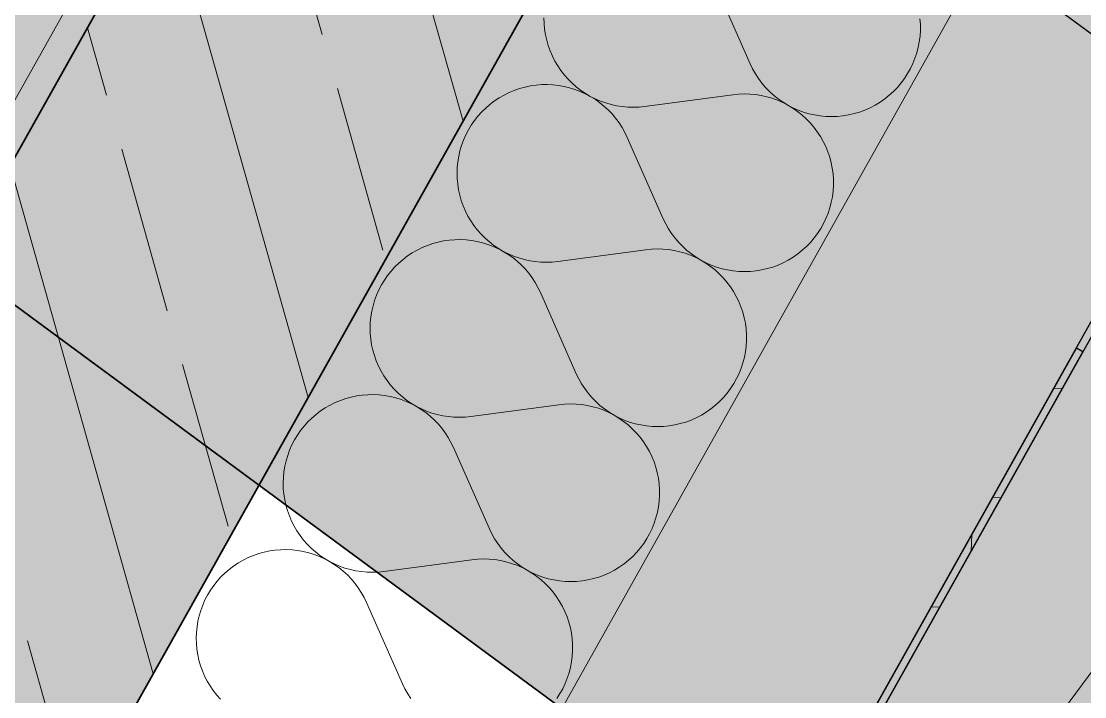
# Model space of a CAD drawing. Header units: metres. Extents: x -36 to 59, y 39 to 183.
# Drawn here: x 13.421 to 13.99, y 152.084 to 152.446 of the extents above; entities that cross this region are included whole.
import ezdxf

# ---------------------------------------------------------------- set-up
doc = ezdxf.new("R2010")
doc.units = ezdxf.units.M
doc.header["$MEASUREMENT"] = 0
for name, pattern in [('Achse', [0.0023, 0.0015, -0.0008]), ('Punktlinie', [0.0035, 0, -0.0035]), ('Wipeout_Contour', [1, 0, -1])]:
    doc.linetypes.add(name, pattern=pattern)
for name, color, linetype in [('00  Raster Ausbau', 7, 'Continuous'), ('10  Decken', 7, 'Continuous'), ('10  Fassade', 7, 'Continuous'), ('10  Fassade_Deckschraffur', 7, 'Continuous'), ('10  Fassade_Schnittschraffur', 7, 'Continuous'), ('10  Treppen + Rampen', 7, 'Continuous'), ('10  Wand Massiv', 7, 'Continuous'), ('10  Wand Massiv_Deckschraffur', 7, 'Continuous'), ('10  Wand Massiv_Fenster', 7, 'Continuous'), ('10  Wand Massiv_Schnittschraffur', 7, 'Continuous'), ('20  Boden Aufbauten', 7, 'Continuous'), ('Neubau_10  Treppen + Rampen', 7, 'Continuous')]:
    doc.layers.add(name, color=color, linetype=linetype)

# ---------------------------------------------------------------- blocks, each defined once
blk = doc.blocks.new('*X60', base_point=(-0.16283, 98.00747))
at = {"layer": '10  Wand Massiv_Schnittschraffur', "color": 98, "linetype": 'Continuous', "lineweight": 13, "ltscale": 1000, "true_color": 0x000100}
for p, q in [((13.81128, 152.42299), (13.79201, 152.46654)), ((13.70085, 152.44749), (13.70093, 152.44448)), ((13.70093, 152.44448), (13.7012, 152.44148)), ((13.90242, 152.44392), (13.90221, 152.44697)), ((13.90242, 152.44086), (13.90242, 152.44392)), ((13.7012, 152.44148), (13.70166, 152.4385)), ((13.70166, 152.4385), (13.70231, 152.43556)), ((13.90185, 152.43478), (13.90224, 152.43781)), ((13.90224, 152.43781), (13.90242, 152.44086)), ((13.70231, 152.43556), (13.70314, 152.43266)), ((13.70314, 152.43266), (13.70415, 152.42983)), ((13.90051, 152.42882), (13.90128, 152.43178)), ((13.90128, 152.43178), (13.90185, 152.43478)), ((13.70415, 152.42983), (13.70535, 152.42706)), ((13.70535, 152.42706), (13.70671, 152.42438)), ((13.89841, 152.42308), (13.89955, 152.42592)), ((13.89955, 152.42592), (13.90051, 152.42882)), ((13.70671, 152.42438), (13.70824, 152.42178)), ((13.70824, 152.42178), (13.70993, 152.41929)), ((13.81128, 152.42299), (13.81261, 152.42024)), ((13.81261, 152.42024), (13.8141, 152.41757)), ((13.8956, 152.41766), (13.89709, 152.42033)), ((13.89709, 152.42033), (13.89841, 152.42308)), ((13.70993, 152.41929), (13.71178, 152.41691)), ((13.71178, 152.41691), (13.71377, 152.41465)), ((13.71377, 152.41465), (13.7159, 152.41252)), ((13.8141, 152.41757), (13.81577, 152.41501)), ((13.81577, 152.41501), (13.8176, 152.41256)), ((13.89212, 152.41264), (13.89394, 152.4151)), ((13.89394, 152.4151), (13.8956, 152.41766)), ((13.68495, 152.40868), (13.68217, 152.40752)), ((13.6878, 152.40966), (13.68495, 152.40868)), ((13.6907, 152.41046), (13.6878, 152.40966)), ((13.69365, 152.41108), (13.6907, 152.41046)), ((13.69663, 152.41151), (13.69365, 152.41108)), ((13.69964, 152.41175), (13.69663, 152.41151)), ((13.70265, 152.4118), (13.69964, 152.41175)), ((13.70566, 152.41166), (13.70265, 152.4118)), ((13.70865, 152.41132), (13.70566, 152.41166)), ((13.71162, 152.4108), (13.70865, 152.41132)), ((13.71454, 152.4101), (13.71162, 152.4108)), ((13.71742, 152.40921), (13.71454, 152.4101)), ((13.7159, 152.41252), (13.71817, 152.41053)), ((13.72024, 152.40814), (13.71742, 152.40921)), ((13.71817, 152.41053), (13.72055, 152.40869)), ((13.72298, 152.40689), (13.72024, 152.40814)), ((13.72055, 152.40869), (13.72304, 152.407)), ((13.8176, 152.41256), (13.81958, 152.41024)), ((13.81958, 152.41024), (13.82171, 152.40804)), ((13.82171, 152.40804), (13.82397, 152.40599)), ((13.88576, 152.40606), (13.88802, 152.40811)), ((13.88802, 152.40811), (13.89014, 152.41031)), ((13.89014, 152.41031), (13.89212, 152.41264)), ((13.67435, 152.40302), (13.67195, 152.4012)), ((13.67686, 152.40468), (13.67435, 152.40302)), ((13.67947, 152.40618), (13.67686, 152.40468)), ((13.68217, 152.40752), (13.67947, 152.40618)), ((13.72564, 152.40547), (13.72298, 152.40689)), ((13.72304, 152.407), (13.72564, 152.40548)), ((13.72564, 152.40548), (13.72833, 152.40412)), ((13.7282, 152.40389), (13.72564, 152.40547)), ((13.73066, 152.40215), (13.7282, 152.40389)), ((13.72833, 152.40412), (13.7311, 152.40293)), ((13.7311, 152.40293), (13.73393, 152.40192)), ((13.80197, 152.40637), (13.75477, 152.40007)), ((13.80501, 152.40668), (13.80197, 152.40637)), ((13.80806, 152.40679), (13.80501, 152.40668)), ((13.81112, 152.40671), (13.80806, 152.40679)), ((13.81416, 152.40643), (13.81112, 152.40671)), ((13.81718, 152.40595), (13.81416, 152.40643)), ((13.82016, 152.40528), (13.81718, 152.40595)), ((13.82309, 152.40443), (13.82016, 152.40528)), ((13.82597, 152.40338), (13.82309, 152.40443)), ((13.82397, 152.40599), (13.82636, 152.40409)), ((13.82877, 152.40216), (13.82597, 152.40338)), ((13.82636, 152.40409), (13.82887, 152.40234)), ((13.82887, 152.40234), (13.83148, 152.40076)), ((13.87826, 152.4008), (13.88087, 152.40239)), ((13.88087, 152.40239), (13.88337, 152.40415)), ((13.88337, 152.40415), (13.88576, 152.40606)), ((13.66752, 152.39712), (13.66551, 152.39488)), ((13.66967, 152.39923), (13.66752, 152.39712)), ((13.67195, 152.4012), (13.66967, 152.39923)), ((13.733, 152.40025), (13.73066, 152.40215)), ((13.73522, 152.39822), (13.733, 152.40025)), ((13.73393, 152.40192), (13.73683, 152.40109)), ((13.7373, 152.39604), (13.73522, 152.39822)), ((13.73683, 152.40109), (13.73977, 152.40045)), ((13.73977, 152.40045), (13.74275, 152.39999)), ((13.74275, 152.39999), (13.74575, 152.39973)), ((13.74575, 152.39973), (13.74876, 152.39965)), ((13.74876, 152.39965), (13.75177, 152.39976)), ((13.75177, 152.39976), (13.75477, 152.40007)), ((13.83148, 152.40075), (13.82877, 152.40216)), ((13.83148, 152.40076), (13.83419, 152.39934)), ((13.8341, 152.39918), (13.83148, 152.40075)), ((13.83661, 152.39744), (13.8341, 152.39918)), ((13.83419, 152.39934), (13.83699, 152.39811)), ((13.83901, 152.39555), (13.83661, 152.39744)), ((13.83699, 152.39811), (13.83985, 152.39705)), ((13.83985, 152.39705), (13.84278, 152.39619)), ((13.86697, 152.39621), (13.86989, 152.39709)), ((13.86989, 152.39709), (13.87276, 152.39815)), ((13.87276, 152.39815), (13.87555, 152.39939)), ((13.87555, 152.39939), (13.87826, 152.4008)), ((13.66364, 152.39252), (13.66192, 152.39004)), ((13.66551, 152.39488), (13.66364, 152.39252)), ((13.73925, 152.39374), (13.7373, 152.39604)), ((13.74104, 152.39132), (13.73925, 152.39374)), ((13.74268, 152.38879), (13.74104, 152.39132)), ((13.84128, 152.3935), (13.83901, 152.39555)), ((13.84341, 152.39131), (13.84128, 152.3935)), ((13.84278, 152.39619), (13.84576, 152.39551)), ((13.8454, 152.38899), (13.84341, 152.39131)), ((13.84576, 152.39551), (13.84878, 152.39502)), ((13.84878, 152.39502), (13.85182, 152.39473)), ((13.85182, 152.39473), (13.85488, 152.39464)), ((13.85488, 152.39464), (13.85793, 152.39474)), ((13.85793, 152.39474), (13.86097, 152.39504)), ((13.86097, 152.39504), (13.86399, 152.39553)), ((13.86399, 152.39553), (13.86697, 152.39621)), ((13.66037, 152.38746), (13.65898, 152.38479)), ((13.66192, 152.39004), (13.66037, 152.38746)), ((13.74415, 152.38617), (13.74268, 152.38879)), ((13.74546, 152.38345), (13.74415, 152.38617)), ((13.84724, 152.38655), (13.8454, 152.38899)), ((13.84891, 152.38399), (13.84724, 152.38655)), ((13.65776, 152.38203), (13.65672, 152.3792)), ((13.65898, 152.38479), (13.65776, 152.38203)), ((13.76473, 152.33991), (13.74546, 152.38345)), ((13.85042, 152.38134), (13.84891, 152.38399)), ((13.85176, 152.37859), (13.85042, 152.38134)), ((13.65586, 152.37632), (13.65519, 152.37338)), ((13.65672, 152.3792), (13.65586, 152.37632)), ((13.85291, 152.37576), (13.85176, 152.37859)), ((13.85388, 152.37286), (13.85291, 152.37576)), ((13.6547, 152.37041), (13.6544, 152.36741)), ((13.65519, 152.37338), (13.6547, 152.37041)), ((13.85467, 152.36991), (13.85388, 152.37286)), ((13.85526, 152.36691), (13.85467, 152.36991)), ((13.6544, 152.36741), (13.65429, 152.3644)), ((13.65429, 152.3644), (13.65437, 152.36139)), ((13.85566, 152.36388), (13.85526, 152.36691)), ((13.85586, 152.36083), (13.85566, 152.36388)), ((13.65437, 152.36139), (13.65465, 152.35839)), ((13.65465, 152.35839), (13.65511, 152.35541)), ((13.85568, 152.35473), (13.85587, 152.35778)), ((13.85587, 152.35778), (13.85586, 152.36083)), ((13.65511, 152.35541), (13.65576, 152.35247)), ((13.65576, 152.35247), (13.65659, 152.34958)), ((13.85472, 152.34869), (13.8553, 152.35169)), ((13.8553, 152.35169), (13.85568, 152.35473)), ((13.65659, 152.34958), (13.6576, 152.34674)), ((13.6576, 152.34674), (13.65879, 152.34398)), ((13.853, 152.34283), (13.85396, 152.34574)), ((13.85396, 152.34574), (13.85472, 152.34869)), ((13.65879, 152.34398), (13.66016, 152.34129)), ((13.66016, 152.34129), (13.66169, 152.3387)), ((13.76473, 152.33991), (13.76605, 152.33715)), ((13.85054, 152.33724), (13.85186, 152.34)), ((13.85186, 152.34), (13.853, 152.34283)), ((13.66169, 152.3387), (13.66338, 152.3362)), ((13.66338, 152.3362), (13.66523, 152.33382)), ((13.76605, 152.33715), (13.76755, 152.33449)), ((13.76755, 152.33449), (13.76922, 152.33193)), ((13.84739, 152.33201), (13.84905, 152.33458)), ((13.84905, 152.33458), (13.85054, 152.33724)), ((13.65008, 152.32842), (13.6471, 152.328)), ((13.65308, 152.32866), (13.65008, 152.32842)), ((13.65609, 152.32871), (13.65308, 152.32866)), ((13.6591, 152.32857), (13.65609, 152.32871)), ((13.6621, 152.32824), (13.6591, 152.32857)), ((13.66523, 152.33382), (13.66722, 152.33157)), ((13.66722, 152.33157), (13.66935, 152.32944)), ((13.66935, 152.32944), (13.67161, 152.32745)), ((13.76922, 152.33193), (13.77105, 152.32948)), ((13.77105, 152.32948), (13.77303, 152.32715)), ((13.84359, 152.32723), (13.84556, 152.32956)), ((13.84556, 152.32956), (13.84739, 152.33201)), ((13.63292, 152.3231), (13.63031, 152.3216)), ((13.63562, 152.32443), (13.63292, 152.3231)), ((13.6384, 152.3256), (13.63562, 152.32443)), ((13.64125, 152.32658), (13.6384, 152.3256)), ((13.64415, 152.32738), (13.64125, 152.32658)), ((13.6471, 152.328), (13.64415, 152.32738)), ((13.66506, 152.32772), (13.6621, 152.32824)), ((13.66799, 152.32701), (13.66506, 152.32772)), ((13.67087, 152.32612), (13.66799, 152.32701)), ((13.67368, 152.32505), (13.67087, 152.32612)), ((13.67161, 152.32745), (13.674, 152.32561)), ((13.67643, 152.3238), (13.67368, 152.32505)), ((13.674, 152.32561), (13.67649, 152.32392)), ((13.67908, 152.32239), (13.67643, 152.3238)), ((13.67649, 152.32392), (13.67909, 152.32239)), ((13.75542, 152.32329), (13.70822, 152.31698)), ((13.75846, 152.3236), (13.75542, 152.32329)), ((13.76151, 152.32371), (13.75846, 152.3236)), ((13.76456, 152.32362), (13.76151, 152.32371)), ((13.76761, 152.32334), (13.76456, 152.32362)), ((13.77063, 152.32287), (13.76761, 152.32334)), ((13.77361, 152.3222), (13.77063, 152.32287)), ((13.77303, 152.32715), (13.77515, 152.32496)), ((13.77515, 152.32496), (13.77742, 152.3229)), ((13.77742, 152.3229), (13.77981, 152.321)), ((13.83682, 152.32106), (13.83921, 152.32297)), ((13.83921, 152.32297), (13.84147, 152.32503)), ((13.84147, 152.32503), (13.84359, 152.32723)), ((13.6254, 152.31811), (13.62312, 152.31614)), ((13.6278, 152.31993), (13.6254, 152.31811)), ((13.63031, 152.3216), (13.6278, 152.31993)), ((13.68165, 152.3208), (13.67908, 152.32239)), ((13.67909, 152.32239), (13.68178, 152.32103)), ((13.68411, 152.31906), (13.68165, 152.3208)), ((13.68178, 152.32103), (13.68454, 152.31985)), ((13.68645, 152.31717), (13.68411, 152.31906)), ((13.68454, 152.31985), (13.68738, 152.31884)), ((13.68867, 152.31513), (13.68645, 152.31717)), ((13.68738, 152.31884), (13.69028, 152.31801)), ((13.69028, 152.31801), (13.69322, 152.31736)), ((13.69322, 152.31736), (13.6962, 152.31691)), ((13.6962, 152.31691), (13.6992, 152.31664)), ((13.70522, 152.31668), (13.70822, 152.31698)), ((13.77654, 152.32134), (13.77361, 152.3222)), ((13.77941, 152.3203), (13.77654, 152.32134)), ((13.78221, 152.31907), (13.77941, 152.3203)), ((13.77981, 152.321), (13.78231, 152.31925)), ((13.78493, 152.31767), (13.78221, 152.31907)), ((13.78231, 152.31925), (13.78493, 152.31767)), ((13.78493, 152.31767), (13.78764, 152.31626)), ((13.78755, 152.3161), (13.78493, 152.31767)), ((13.829, 152.3163), (13.83171, 152.31772)), ((13.83171, 152.31772), (13.83432, 152.31931)), ((13.83432, 152.31931), (13.83682, 152.32106)), ((13.61895, 152.31179), (13.61709, 152.30943)), ((13.62097, 152.31403), (13.61895, 152.31179)), ((13.62312, 152.31614), (13.62097, 152.31403)), ((13.69075, 152.31296), (13.68867, 152.31513)), ((13.69269, 152.31066), (13.69075, 152.31296)), ((13.6992, 152.31664), (13.70221, 152.31657)), ((13.70221, 152.31657), (13.70522, 152.31668)), ((13.79006, 152.31436), (13.78755, 152.3161)), ((13.78764, 152.31626), (13.79043, 152.31502)), ((13.79246, 152.31246), (13.79006, 152.31436)), ((13.79043, 152.31502), (13.7933, 152.31397)), ((13.79473, 152.31041), (13.79246, 152.31246)), ((13.7933, 152.31397), (13.79623, 152.3131)), ((13.79623, 152.3131), (13.79921, 152.31242)), ((13.79921, 152.31242), (13.80223, 152.31194)), ((13.80223, 152.31194), (13.80527, 152.31165)), ((13.80527, 152.31165), (13.80832, 152.31155)), ((13.80832, 152.31155), (13.81138, 152.31166)), ((13.81138, 152.31166), (13.81442, 152.31195)), ((13.81442, 152.31195), (13.81744, 152.31244)), ((13.81744, 152.31244), (13.82041, 152.31313)), ((13.82041, 152.31313), (13.82334, 152.314)), ((13.82334, 152.314), (13.82621, 152.31506)), ((13.82621, 152.31506), (13.829, 152.3163)), ((13.61537, 152.30695), (13.61382, 152.30438)), ((13.61709, 152.30943), (13.61537, 152.30695)), ((13.69449, 152.30824), (13.69269, 152.31066)), ((13.69613, 152.30571), (13.69449, 152.30824)), ((13.6976, 152.30308), (13.69613, 152.30571)), ((13.79686, 152.30823), (13.79473, 152.31041)), ((13.79885, 152.30591), (13.79686, 152.30823)), ((13.80068, 152.30346), (13.79885, 152.30591)), ((13.61243, 152.3017), (13.61121, 152.29895)), ((13.61382, 152.30438), (13.61243, 152.3017)), ((13.69891, 152.30037), (13.6976, 152.30308)), ((13.71817, 152.25682), (13.69891, 152.30037)), ((13.80236, 152.30091), (13.80068, 152.30346)), ((13.80387, 152.29825), (13.80236, 152.30091)), ((13.61017, 152.29612), (13.60931, 152.29323)), ((13.61121, 152.29895), (13.61017, 152.29612)), ((13.8052, 152.2955), (13.80387, 152.29825)), ((13.80636, 152.29267), (13.8052, 152.2955)), ((13.60864, 152.2903), (13.60815, 152.28732)), ((13.60931, 152.29323), (13.60864, 152.2903)), ((13.80733, 152.28978), (13.80636, 152.29267)), ((13.80811, 152.28682), (13.80733, 152.28978)), ((13.60785, 152.28433), (13.60774, 152.28132)), ((13.60815, 152.28732), (13.60785, 152.28433)), ((13.80871, 152.28383), (13.80811, 152.28682)), ((13.80911, 152.2808), (13.80871, 152.28383)), ((13.60774, 152.28132), (13.60782, 152.27831)), ((13.60782, 152.27831), (13.60809, 152.27531)), ((13.80931, 152.27775), (13.80911, 152.2808)), ((13.80932, 152.27469), (13.80931, 152.27775)), ((13.60809, 152.27531), (13.60855, 152.27233)), ((13.60855, 152.27233), (13.6092, 152.26939)), ((13.80875, 152.26861), (13.80913, 152.27164)), ((13.80913, 152.27164), (13.80932, 152.27469)), ((13.6092, 152.26939), (13.61004, 152.26649)), ((13.61004, 152.26649), (13.61105, 152.26366)), ((13.80817, 152.26561), (13.80875, 152.26861)), ((13.61105, 152.26366), (13.61224, 152.26089)), ((13.61224, 152.26089), (13.6136, 152.2582)), ((13.80645, 152.25975), (13.8074, 152.26265)), ((13.8074, 152.26265), (13.80817, 152.26561)), ((13.6136, 152.2582), (13.61514, 152.25561)), ((13.61514, 152.25561), (13.61683, 152.25312)), ((13.71817, 152.25682), (13.7195, 152.25407)), ((13.80399, 152.25416), (13.80531, 152.25691)), ((13.80531, 152.25691), (13.80645, 152.25975)), ((13.61683, 152.25312), (13.61867, 152.25074)), ((13.61867, 152.25074), (13.62067, 152.24848)), ((13.7195, 152.25407), (13.721, 152.2514)), ((13.721, 152.2514), (13.72267, 152.24884)), ((13.72267, 152.24884), (13.72449, 152.24639)), ((13.79901, 152.24647), (13.80083, 152.24893)), ((13.80083, 152.24893), (13.80249, 152.25149)), ((13.80249, 152.25149), (13.80399, 152.25416)), ((13.59469, 152.24349), (13.59185, 152.24251)), ((13.5976, 152.24429), (13.59469, 152.24349)), ((13.60055, 152.24491), (13.5976, 152.24429)), ((13.60353, 152.24534), (13.60055, 152.24491)), ((13.60653, 152.24558), (13.60353, 152.24534)), ((13.60954, 152.24563), (13.60653, 152.24558)), ((13.61255, 152.24549), (13.60954, 152.24563)), ((13.61554, 152.24515), (13.61255, 152.24549)), ((13.61851, 152.24463), (13.61554, 152.24515)), ((13.62144, 152.24393), (13.61851, 152.24463)), ((13.62067, 152.24848), (13.6228, 152.24635)), ((13.62432, 152.24304), (13.62144, 152.24393)), ((13.6228, 152.24635), (13.62506, 152.24436)), ((13.62713, 152.24197), (13.62432, 152.24304)), ((13.62506, 152.24436), (13.62744, 152.24252)), ((13.72449, 152.24639), (13.72647, 152.24407)), ((13.72647, 152.24407), (13.7286, 152.24187)), ((13.79491, 152.24194), (13.79703, 152.24414)), ((13.79703, 152.24414), (13.79901, 152.24647)), ((13.58376, 152.23851), (13.58125, 152.23685)), ((13.58637, 152.24001), (13.58376, 152.23851)), ((13.58907, 152.24135), (13.58637, 152.24001)), ((13.59185, 152.24251), (13.58907, 152.24135)), ((13.62987, 152.24072), (13.62713, 152.24197)), ((13.62744, 152.24252), (13.62994, 152.24083)), ((13.63253, 152.2393), (13.62987, 152.24072)), ((13.62994, 152.24083), (13.63253, 152.23931)), ((13.63253, 152.23931), (13.63522, 152.23795)), ((13.63509, 152.23772), (13.63253, 152.2393)), ((13.63755, 152.23598), (13.63509, 152.23772)), ((13.63522, 152.23795), (13.63799, 152.23676)), ((13.70886, 152.2402), (13.66166, 152.2339)), ((13.7119, 152.24051), (13.70886, 152.2402)), ((13.71496, 152.24062), (13.7119, 152.24051)), ((13.71801, 152.24054), (13.71496, 152.24062)), ((13.72105, 152.24026), (13.71801, 152.24054)), ((13.72407, 152.23978), (13.72105, 152.24026)), ((13.72706, 152.23911), (13.72407, 152.23978)), ((13.72999, 152.23826), (13.72706, 152.23911)), ((13.7286, 152.24187), (13.73086, 152.23982)), ((13.73286, 152.23721), (13.72999, 152.23826)), ((13.73086, 152.23982), (13.73325, 152.23791)), ((13.73566, 152.23599), (13.73286, 152.23721)), ((13.73325, 152.23791), (13.73576, 152.23617)), ((13.78777, 152.23622), (13.79027, 152.23798)), ((13.79027, 152.23798), (13.79265, 152.23989)), ((13.79265, 152.23989), (13.79491, 152.24194)), ((13.57657, 152.23306), (13.57441, 152.23095)), ((13.57885, 152.23503), (13.57657, 152.23306)), ((13.58125, 152.23685), (13.57885, 152.23503)), ((13.6399, 152.23408), (13.63755, 152.23598)), ((13.63799, 152.23676), (13.64083, 152.23575)), ((13.64211, 152.23205), (13.6399, 152.23408)), ((13.64083, 152.23575), (13.64373, 152.23492)), ((13.6442, 152.22987), (13.64211, 152.23205)), ((13.64373, 152.23492), (13.64667, 152.23428)), ((13.64667, 152.23428), (13.64965, 152.23382)), ((13.64965, 152.23382), (13.65265, 152.23356)), ((13.65265, 152.23356), (13.65566, 152.23348)), ((13.65566, 152.23348), (13.65867, 152.23359)), ((13.65867, 152.23359), (13.66166, 152.2339)), ((13.73837, 152.23458), (13.73566, 152.23599)), ((13.73576, 152.23617), (13.73837, 152.23458)), ((13.73837, 152.23458), (13.74108, 152.23317)), ((13.74099, 152.23301), (13.73837, 152.23458)), ((13.74351, 152.23127), (13.74099, 152.23301)), ((13.74108, 152.23317), (13.74388, 152.23194)), ((13.74388, 152.23194), (13.74675, 152.23088)), ((13.77679, 152.23092), (13.77966, 152.23198)), ((13.77966, 152.23198), (13.78245, 152.23322)), ((13.78245, 152.23322), (13.78515, 152.23463)), ((13.78515, 152.23463), (13.78777, 152.23622)), ((13.57053, 152.22635), (13.56882, 152.22387)), ((13.5724, 152.22871), (13.57053, 152.22635)), ((13.57441, 152.23095), (13.5724, 152.22871)), ((13.64614, 152.22757), (13.6442, 152.22987)), ((13.64794, 152.22515), (13.64614, 152.22757)), ((13.7459, 152.22938), (13.74351, 152.23127)), ((13.74817, 152.22733), (13.7459, 152.22938)), ((13.74675, 152.23088), (13.74968, 152.23002)), ((13.75031, 152.22514), (13.74817, 152.22733)), ((13.74968, 152.23002), (13.75266, 152.22934)), ((13.75266, 152.22934), (13.75568, 152.22885)), ((13.75568, 152.22885), (13.75872, 152.22856)), ((13.75872, 152.22856), (13.76177, 152.22847)), ((13.76177, 152.22847), (13.76483, 152.22857)), ((13.76483, 152.22857), (13.76787, 152.22887)), ((13.76787, 152.22887), (13.77088, 152.22936)), ((13.77088, 152.22936), (13.77386, 152.23004)), ((13.77386, 152.23004), (13.77679, 152.23092)), ((13.56726, 152.22129), (13.56588, 152.21862)), ((13.56882, 152.22387), (13.56726, 152.22129)), ((13.64957, 152.22262), (13.64794, 152.22515)), ((13.65105, 152.22), (13.64957, 152.22262)), ((13.75229, 152.22282), (13.75031, 152.22514)), ((13.75413, 152.22038), (13.75229, 152.22282)), ((13.75581, 152.21782), (13.75413, 152.22038)), ((13.56466, 152.21586), (13.56362, 152.21303)), ((13.56588, 152.21862), (13.56466, 152.21586)), ((13.65235, 152.21728), (13.65105, 152.22)), ((13.67162, 152.17374), (13.65235, 152.21728)), ((13.75731, 152.21517), (13.75581, 152.21782)), ((13.75865, 152.21242), (13.75731, 152.21517)), ((13.56276, 152.21015), (13.56208, 152.20721)), ((13.56362, 152.21303), (13.56276, 152.21015)), ((13.75981, 152.20959), (13.75865, 152.21242)), ((13.76078, 152.20669), (13.75981, 152.20959)), ((13.5616, 152.20424), (13.5613, 152.20124)), ((13.56208, 152.20721), (13.5616, 152.20424)), ((13.76156, 152.20374), (13.76078, 152.20669)), ((13.76215, 152.20074), (13.76156, 152.20374)), ((13.5613, 152.20124), (13.56119, 152.19823)), ((13.56119, 152.19823), (13.56127, 152.19522)), ((13.76255, 152.19771), (13.76215, 152.20074)), ((13.76276, 152.19466), (13.76255, 152.19771)), ((13.56127, 152.19522), (13.56154, 152.19222)), ((13.56154, 152.19222), (13.562, 152.18924)), ((13.76258, 152.18856), (13.76277, 152.19161)), ((13.76277, 152.19161), (13.76276, 152.19466)), ((13.562, 152.18924), (13.56265, 152.1863)), ((13.56265, 152.1863), (13.56348, 152.18341)), ((13.7622, 152.18552), (13.76258, 152.18856)), ((13.56348, 152.18341), (13.5645, 152.18057)), ((13.5645, 152.18057), (13.56569, 152.17781)), ((13.76085, 152.17957), (13.76162, 152.18252)), ((13.76162, 152.18252), (13.7622, 152.18552)), ((13.56569, 152.17781), (13.56705, 152.17512)), ((13.56705, 152.17512), (13.56858, 152.17253)), ((13.75876, 152.17383), (13.7599, 152.17666)), ((13.7599, 152.17666), (13.76085, 152.17957)), ((13.56858, 152.17253), (13.57027, 152.17003)), ((13.57027, 152.17003), (13.57212, 152.16765)), ((13.67162, 152.17374), (13.67295, 152.17098)), ((13.67295, 152.17098), (13.67445, 152.16832)), ((13.75594, 152.16841), (13.75744, 152.17107)), ((13.75744, 152.17107), (13.75876, 152.17383)), ((13.57212, 152.16765), (13.57411, 152.16539)), ((13.57411, 152.16539), (13.57625, 152.16327)), ((13.57625, 152.16327), (13.57851, 152.16128)), ((13.67445, 152.16832), (13.67611, 152.16576)), ((13.67611, 152.16576), (13.67794, 152.16331)), ((13.67794, 152.16331), (13.67992, 152.16098)), ((13.75048, 152.16106), (13.75246, 152.16339)), ((13.75246, 152.16339), (13.75428, 152.16584)), ((13.75428, 152.16584), (13.75594, 152.16841)), ((13.54251, 152.15826), (13.53981, 152.15693)), ((13.54529, 152.15942), (13.54251, 152.15826)), ((13.54814, 152.16041), (13.54529, 152.15942)), ((13.55104, 152.16121), (13.54814, 152.16041)), ((13.55399, 152.16183), (13.55104, 152.16121)), ((13.55697, 152.16225), (13.55399, 152.16183)), ((13.55998, 152.16249), (13.55697, 152.16225)), ((13.56299, 152.16254), (13.55998, 152.16249)), ((13.566, 152.1624), (13.56299, 152.16254)), ((13.56899, 152.16207), (13.566, 152.1624)), ((13.57196, 152.16155), (13.56899, 152.16207)), ((13.57489, 152.16084), (13.57196, 152.16155)), ((13.57776, 152.15995), (13.57489, 152.16084)), ((13.58058, 152.15888), (13.57776, 152.15995)), ((13.57851, 152.16128), (13.58089, 152.15944)), ((13.58332, 152.15763), (13.58058, 152.15888)), ((13.58089, 152.15944), (13.58339, 152.15775)), ((13.58598, 152.15622), (13.58332, 152.15763)), ((13.58339, 152.15775), (13.58598, 152.15622)), ((13.66535, 152.15743), (13.66231, 152.15712)), ((13.6684, 152.15754), (13.66535, 152.15743)), ((13.67146, 152.15745), (13.6684, 152.15754)), ((13.6745, 152.15717), (13.67146, 152.15745)), ((13.67992, 152.16098), (13.68205, 152.15879)), ((13.68205, 152.15879), (13.68431, 152.15673)), ((13.7461, 152.1568), (13.74836, 152.15886)), ((13.74836, 152.15886), (13.75048, 152.16106)), ((13.53229, 152.15194), (13.53001, 152.14997)), ((13.53469, 152.15376), (13.53229, 152.15194)), ((13.5372, 152.15543), (13.53469, 152.15376)), ((13.53981, 152.15693), (13.5372, 152.15543)), ((13.58598, 152.15622), (13.58867, 152.15486)), ((13.58854, 152.15463), (13.58598, 152.15622)), ((13.591, 152.15289), (13.58854, 152.15463)), ((13.58867, 152.15486), (13.59144, 152.15367)), ((13.59334, 152.151), (13.591, 152.15289)), ((13.59144, 152.15367), (13.59428, 152.15267)), ((13.59428, 152.15267), (13.59717, 152.15184)), ((13.59717, 152.15184), (13.60011, 152.15119)), ((13.66231, 152.15712), (13.61511, 152.15081)), ((13.67752, 152.1567), (13.6745, 152.15717)), ((13.6805, 152.15603), (13.67752, 152.1567)), ((13.68344, 152.15517), (13.6805, 152.15603)), ((13.68631, 152.15413), (13.68344, 152.15517)), ((13.68431, 152.15673), (13.6867, 152.15483)), ((13.68911, 152.1529), (13.68631, 152.15413)), ((13.6867, 152.15483), (13.68921, 152.15308)), ((13.69182, 152.1515), (13.68911, 152.1529)), ((13.68921, 152.15308), (13.69182, 152.1515)), ((13.7386, 152.15155), (13.74121, 152.15314)), ((13.74121, 152.15314), (13.74372, 152.15489)), ((13.74372, 152.15489), (13.7461, 152.1568)), ((13.52786, 152.14786), (13.52585, 152.14562)), ((13.53001, 152.14997), (13.52786, 152.14786)), ((13.59556, 152.14896), (13.59334, 152.151)), ((13.59765, 152.14679), (13.59556, 152.14896)), ((13.59959, 152.14449), (13.59765, 152.14679)), ((13.60011, 152.15119), (13.60309, 152.15074)), ((13.60309, 152.15074), (13.60609, 152.15047)), ((13.60609, 152.15047), (13.6091, 152.1504)), ((13.6091, 152.1504), (13.61211, 152.15051)), ((13.61211, 152.15051), (13.61511, 152.15081)), ((13.69182, 152.1515), (13.69453, 152.15009)), ((13.69444, 152.14993), (13.69182, 152.1515)), ((13.69695, 152.14819), (13.69444, 152.14993)), ((13.69453, 152.15009), (13.69733, 152.14885)), ((13.69935, 152.14629), (13.69695, 152.14819)), ((13.69733, 152.14885), (13.7002, 152.1478)), ((13.70162, 152.14424), (13.69935, 152.14629)), ((13.7002, 152.1478), (13.70313, 152.14693)), ((13.70313, 152.14693), (13.70611, 152.14625)), ((13.70611, 152.14625), (13.70912, 152.14577)), ((13.72131, 152.14578), (13.72433, 152.14627)), ((13.72433, 152.14627), (13.72731, 152.14696)), ((13.72731, 152.14696), (13.73024, 152.14783)), ((13.73024, 152.14783), (13.7331, 152.14889)), ((13.7331, 152.14889), (13.7359, 152.15013)), ((13.7359, 152.15013), (13.7386, 152.15155)), ((13.52227, 152.14078), (13.52071, 152.1382)), ((13.52398, 152.14326), (13.52227, 152.14078)), ((13.52585, 152.14562), (13.52398, 152.14326)), ((13.60138, 152.14207), (13.59959, 152.14449)), ((13.60302, 152.13954), (13.60138, 152.14207)), ((13.70375, 152.14206), (13.70162, 152.14424)), ((13.70574, 152.13974), (13.70375, 152.14206)), ((13.70912, 152.14577), (13.71216, 152.14548)), ((13.71216, 152.14548), (13.71522, 152.14538)), ((13.71522, 152.14538), (13.71827, 152.14549)), ((13.71827, 152.14549), (13.72131, 152.14578)), ((13.51932, 152.13553), (13.51811, 152.13278)), ((13.52071, 152.1382), (13.51932, 152.13553)), ((13.60449, 152.13691), (13.60302, 152.13954)), ((13.6058, 152.1342), (13.60449, 152.13691)), ((13.70758, 152.13729), (13.70574, 152.13974)), ((13.70925, 152.13474), (13.70758, 152.13729)), ((13.71076, 152.13208), (13.70925, 152.13474)), ((13.51707, 152.12995), (13.51621, 152.12706)), ((13.51811, 152.13278), (13.51707, 152.12995)), ((13.62507, 152.09065), (13.6058, 152.1342)), ((13.7121, 152.12933), (13.71076, 152.13208)), ((13.71325, 152.1265), (13.7121, 152.12933)), ((13.51553, 152.12413), (13.51504, 152.12115)), ((13.51621, 152.12706), (13.51553, 152.12413)), ((13.71422, 152.12361), (13.71325, 152.1265)), ((13.71501, 152.12065), (13.71422, 152.12361)), ((13.51474, 152.11816), (13.51463, 152.11515)), ((13.51504, 152.12115), (13.51474, 152.11816)), ((13.7156, 152.11766), (13.71501, 152.12065)), ((13.716, 152.11463), (13.7156, 152.11766)), ((13.51463, 152.11515), (13.51472, 152.11214)), ((13.51472, 152.11214), (13.51499, 152.10914)), ((13.71621, 152.11158), (13.716, 152.11463)), ((13.51499, 152.10914), (13.51545, 152.10616)), ((13.51545, 152.10616), (13.5161, 152.10322)), ((13.71603, 152.10547), (13.71621, 152.10852)), ((13.71621, 152.10852), (13.71621, 152.11158)), ((13.5161, 152.10322), (13.51693, 152.10032)), ((13.71507, 152.09944), (13.71564, 152.10244)), ((13.71564, 152.10244), (13.71603, 152.10547)), ((13.51693, 152.10032), (13.51794, 152.09749)), ((13.51794, 152.09749), (13.51913, 152.09472)), ((13.71334, 152.09358), (13.7143, 152.09648)), ((13.7143, 152.09648), (13.71507, 152.09944)), ((13.51913, 152.09472), (13.5205, 152.09203)), ((13.5205, 152.09203), (13.52203, 152.08944)), ((13.52203, 152.08944), (13.52372, 152.08695)), ((13.62507, 152.09065), (13.62639, 152.0879)), ((13.71088, 152.08799), (13.7122, 152.09074)), ((13.7122, 152.09074), (13.71334, 152.09358)), ((13.52372, 152.08695), (13.52557, 152.08457)), ((13.52557, 152.08457), (13.52756, 152.08231)), ((13.62639, 152.0879), (13.62789, 152.08523)), ((13.62789, 152.08523), (13.62956, 152.08267)), ((13.70773, 152.08276), (13.70939, 152.08532)), ((13.70939, 152.08532), (13.71088, 152.08799))]:
    blk.add_line(p, q, dxfattribs=at)
blk = doc.blocks.new('*X76', base_point=(-0.16283, 98.00747))
at = {"layer": '10  Fassade_Schnittschraffur', "color": 98, "linetype": 'Continuous', "lineweight": 13, "ltscale": 1000, "true_color": 0x000100}
for p, q in [((13.82795, 152.69443), (13.86662, 152.72637)), ((13.84753, 152.67998), (13.86662, 152.72637)), ((13.84753, 152.67998), (13.88621, 152.71193)), ((13.86712, 152.66554), (13.88621, 152.71193)), ((13.82795, 152.69443), (13.82993, 152.69923)), ((13.86712, 152.66554), (13.90579, 152.69749)), ((13.8867, 152.6511), (13.90579, 152.69749)), ((13.8867, 152.6511), (13.92538, 152.68305)), ((13.90628, 152.63666), (13.92538, 152.68305)), ((13.90628, 152.63666), (13.94496, 152.6686)), ((13.92587, 152.62222), (13.94496, 152.6686)), ((13.92587, 152.62222), (13.96454, 152.65416)), ((13.94545, 152.60777), (13.96454, 152.65416)), ((13.94545, 152.60777), (13.98413, 152.63972)), ((13.96504, 152.59333), (13.98413, 152.63972)), ((13.96504, 152.59333), (14.00371, 152.62528)), ((13.98462, 152.57889), (14.00371, 152.62528)), ((13.98462, 152.57889), (14.0233, 152.61084)), ((14.0042, 152.56445), (14.0233, 152.61084)), ((14.0042, 152.56445), (14.04288, 152.59639)), ((14.02379, 152.55), (14.04288, 152.59639)), ((14.02379, 152.55), (14.06246, 152.58195)), ((14.04337, 152.53556), (14.06246, 152.58195)), ((14.04337, 152.53556), (14.08205, 152.56751)), ((14.06296, 152.52112), (14.08205, 152.56751)), ((14.06296, 152.52112), (14.10163, 152.55307)), ((14.08254, 152.50668), (14.10163, 152.55307)), ((14.08254, 152.50668), (14.12122, 152.53863)), ((14.10212, 152.49224), (14.12122, 152.53863)), ((14.10212, 152.49224), (14.1408, 152.52418)), ((14.12171, 152.47779), (14.1408, 152.52418)), ((14.12171, 152.47779), (14.16038, 152.50974)), ((14.14129, 152.46335), (14.16038, 152.50974)), ((14.14129, 152.46335), (14.17997, 152.4953)), ((14.16088, 152.44891), (14.17997, 152.4953)), ((14.16088, 152.44891), (14.19955, 152.48086)), ((14.18046, 152.43447), (14.19955, 152.48086)), ((14.18046, 152.43447), (14.18129, 152.43515))]:
    blk.add_line(p, q, dxfattribs=at)
for centre, start, end in [((13.85683, 152.73359), 323.5933, 325.0961), ((13.896, 152.70471), 53.5933, 86.3075), ((13.87642, 152.71915), 323.5933, 339.3903), ((13.896, 152.70471), 127.2105, 143.5933), ((13.896, 152.70471), 323.5933, 53.5933), ((13.91558, 152.69027), 53.5933, 143.5933), ((13.91558, 152.69027), 323.5933, 53.5933), ((13.83774, 152.68721), 143.5933, 233.5933), ((13.93517, 152.67583), 53.5933, 143.5933), ((13.93517, 152.67583), 323.5933, 53.5933), ((13.83774, 152.68721), 233.5933, 323.5933), ((13.85732, 152.67276), 143.5933, 233.5933), ((13.95475, 152.66138), 53.5933, 143.5933), ((13.95475, 152.66138), 323.5933, 53.5933), ((13.85732, 152.67276), 233.5933, 323.5933), ((13.87691, 152.65832), 143.5933, 233.5933), ((13.97434, 152.64694), 53.5933, 143.5933), ((13.97434, 152.64694), 323.5933, 53.5933), ((13.87691, 152.65832), 233.5933, 323.5933), ((13.89649, 152.64388), 143.5933, 233.5933), ((13.99392, 152.6325), 53.5933, 143.5933), ((13.99392, 152.6325), 323.5933, 53.5933), ((13.89649, 152.64388), 233.5933, 323.5933), ((13.91608, 152.62944), 143.5933, 233.5933), ((14.0135, 152.61806), 53.5933, 143.5933), ((14.0135, 152.61806), 323.5933, 53.5933), ((13.91608, 152.62944), 233.5933, 323.5933), ((13.93566, 152.61499), 143.5933, 233.5933), ((14.03309, 152.60361), 53.5933, 143.5933), ((14.03309, 152.60361), 323.5933, 53.5933), ((13.93566, 152.61499), 233.5933, 323.5933), ((13.95524, 152.60055), 143.5933, 233.5933), ((14.05267, 152.58917), 53.5933, 143.5933), ((14.05267, 152.58917), 323.5933, 53.5933), ((13.95524, 152.60055), 233.5933, 323.5933), ((13.97483, 152.58611), 143.5933, 233.5933), ((14.07226, 152.57473), 53.5933, 143.5933), ((13.97483, 152.58611), 233.5933, 323.5933), ((13.99441, 152.57167), 143.5933, 233.5933), ((14.07226, 152.57473), 323.5933, 53.5933), ((14.09184, 152.56029), 53.5933, 143.5933), ((14.09184, 152.56029), 323.5933, 53.5933), ((13.99441, 152.57167), 233.5933, 323.5933), ((14.014, 152.55723), 143.5933, 233.5933), ((14.11142, 152.54585), 53.5933, 143.5933), ((14.11142, 152.54585), 323.5933, 53.5933), ((14.014, 152.55723), 233.5933, 323.5933), ((14.03358, 152.54278), 143.5933, 233.5933), ((14.13101, 152.5314), 53.5933, 143.5933), ((14.13101, 152.5314), 323.5933, 53.5933), ((14.03358, 152.54278), 233.5933, 323.5933), ((14.05316, 152.52834), 143.5933, 233.5933), ((14.15059, 152.51696), 53.5933, 143.5933), ((14.15059, 152.51696), 323.5933, 53.5933), ((14.05316, 152.52834), 233.5933, 323.5933), ((14.07275, 152.5139), 143.5933, 233.5933), ((14.17018, 152.50252), 53.5933, 143.5933), ((14.17018, 152.50252), 323.5933, 53.5933), ((14.07275, 152.5139), 233.5933, 323.5933), ((14.09233, 152.49946), 143.5933, 233.5933), ((14.18976, 152.48808), 53.5933, 143.5933), ((14.18976, 152.48808), 323.5933, 53.5933), ((14.09233, 152.49946), 233.5933, 323.5933), ((14.11192, 152.48502), 143.5933, 233.5933), ((14.20934, 152.47364), 53.5933, 143.5933), ((14.20934, 152.47364), 52.3708, 53.5933), ((14.11192, 152.48502), 233.5933, 323.5933), ((14.1315, 152.47057), 143.5933, 233.5933), ((14.1315, 152.47057), 233.5933, 323.5933), ((14.15108, 152.45613), 143.5933, 233.5933), ((14.15108, 152.45613), 233.5933, 323.5933), ((14.17067, 152.44169), 143.5933, 233.5933), ((14.17067, 152.44169), 233.5933, 323.5933), ((14.16602, 152.41488), 52.3708, 53.5933)]:
    blk.add_arc(centre, 0.01217, start, end, dxfattribs=at)

msp = doc.modelspace()

# ---------------------------------------------------------------- hatches: boundary and pattern name
at = {"layer": '10  Wand Massiv_Deckschraffur', "linetype": 'Continuous', "lineweight": 0, "true_color": 0xffffff}
msp.add_hatch(color=7, dxfattribs=at).paths.add_polyline_path([(13.75827, 152.61265), (17.55057, 149.81605), (17.73668, 150.14474), (13.98084, 152.91446)])

# ---------------------------------------------------------------- linework, layer by layer
at = {"layer": '10  Decken', "color": 7, "linetype": 'Punktlinie', "lineweight": 13, "ltscale": 1000, "flags": 128}
msp.add_lwpolyline([(3.35106, 124.73772), (1.93228, 125.53267), (0.80805, 123.5262), (0.65538, 123.61174), (0.77756, 123.82981), (-1.59971, 125.1618), (-1.81781, 125.284), (-0.68867, 127.29922), (-0.61016, 127.25523), (11.11774, 148.18657), (11.25732, 148.10836), (13.85324, 152.74142), (13.89686, 152.71698), (13.99231, 152.88734), (17.72923, 150.13158)], dxfattribs=at)
at = {"layer": '10  Wand Massiv_Fenster', "color": 7, "linetype": 'Continuous', "lineweight": 25, "ltscale": 1000}
msp.add_line((17.55057, 149.81605), (13.75828, 152.61265), dxfattribs=at)
at = {"layer": '20  Boden Aufbauten', "color": 7, "linetype": 'Continuous', "lineweight": 13, "ltscale": 1000, "flags": 128}
msp.add_lwpolyline([(8.45986, 154.7767), (8.34499, 154.57169), (11.8346, 152.61645), (11.7124, 152.39835), (13.02095, 151.66516), (14.09632, 153.58443), (14.00908, 153.63331), (14.13128, 153.85141), (12.84014, 154.57484), (12.71794, 154.35674), (9.29816, 156.27285), (9.18329, 156.06784), (8.96519, 156.19004), (8.24176, 154.8989)], close=True, dxfattribs=at)

# ---------------------------------------------------------------- block references
at = {"layer": '10  Treppen + Rampen', "color": 7, "linetype": 'Continuous', "lineweight": 13, "ltscale": 1000}
msp.add_blockref('*X76', (-0.16283, 98.00747), dxfattribs=at)

# ---------------------------------------------------------------- next in the draw order: wipeouts: each hides what was drawn before it
at = {"color": 254, "linetype": 'Wipeout_Contour', "lineweight": 0, "ltscale": 608.917516}
msp.add_wipeout([(13.98597, 152.27048), (13.25521, 150.96625), (13.2587, 150.96429), (13.98946, 152.26852)], dxfattribs=at).dxf.layer = '10  Fassade_Deckschraffur'

# ---------------------------------------------------------------- next in the draw order: hatches: boundary and pattern name
at = {"layer": '10  Fassade_Schnittschraffur', "linetype": 'Continuous', "lineweight": 0, "true_color": 0xffffff}
msp.add_hatch(color=7, dxfattribs=at).paths.add_polyline_path([(13.68642, 151.72766), (14.07316, 152.41791), (14.06968, 152.41986), (13.68293, 151.72961)])
at = {"layer": '10  Fassade_Schnittschraffur', "linetype": 'Continuous', "lineweight": 13, "true_color": 0x000100}
h = msp.add_hatch(dxfattribs=at)
h.set_pattern_fill('Dämmung__hart_1_0002', color=98, style=0, pattern_type=2)
h.set_pattern_definition([(87.605446, (0, 0), (-0.059947608, 0.002506841), []), (177.605446, (0, 0), (0.002506841, 0.059947608), [])])
h.paths.add_polyline_path([(13.68642, 151.72766), (14.07316, 152.41791), (14.06968, 152.41986), (13.68293, 151.72961)])
at = {"layer": '10  Wand Massiv_Schnittschraffur', "linetype": 'Continuous', "lineweight": 18}
for points in [[(13.66567, 152.84651), (11.06976, 148.21346), (11.08284, 148.20612), (13.67876, 152.83918)], [(11.25732, 148.10836), (13.85324, 152.74142), (13.67876, 152.83918), (11.08284, 148.20612)]]:
    msp.add_hatch(color=171, dxfattribs=at).paths.add_polyline_path(points)
at = {"layer": '10  Wand Massiv_Schnittschraffur', "linetype": 'Continuous', "lineweight": 13, "true_color": 0x000100}
h = msp.add_hatch(dxfattribs=at)
h.set_pattern_fill('Gips_0002', color=98, style=0, pattern_type=2)
h.set_pattern_definition([(87.605446, (0, 0), (-0.02497817, 0.001044517), [0, -0.025])])
h.paths.add_polyline_path([(13.66567, 152.84651), (11.06976, 148.21346), (11.08284, 148.20612), (13.67876, 152.83918)])
h = msp.add_hatch(dxfattribs=at)
h.set_pattern_fill('Beton__Stahlbeton_0002', color=98, style=0, pattern_type=2)
h.set_pattern_definition([(105.73796, (0, 0), (0.11550147, 0.03254858), []), (105.73796, (-0.05775, -0.01627), (0.11550147, 0.03254858), [0.09, -0.03])])
h.paths.add_polyline_path([(11.25732, 148.10836), (13.85324, 152.74142), (13.67876, 152.83918), (11.08284, 148.20612)])
at = {"layer": 'Neubau_10  Treppen + Rampen', "linetype": 'Continuous', "lineweight": 0, "true_color": 0x8f8f8f}
msp.add_hatch(color=252, dxfattribs=at).paths.add_polyline_path([(17.32271, 149.41361), (18.82173, 152.06108), (1.22359, 162.02526), (0.69985, 161.09051), (9.31124, 156.26552), (8.937, 155.59759)])

# ---------------------------------------------------------------- next in the draw order: linework, layer by layer
at = {"layer": '00  Raster Ausbau', "color": 9, "linetype": 'Achse', "lineweight": 18, "ltscale": 1000}
msp.add_line((14.25227, 152.44716), (13.65876, 151.64233), dxfattribs=at)
at = {"layer": '10  Fassade', "color": 7, "linetype": 'Continuous', "lineweight": 25, "ltscale": 1000, "flags": 128}
msp.add_lwpolyline([(13.68642, 151.72766), (13.68293, 151.72961), (14.06968, 152.41986), (14.07316, 152.41791)], close=True, dxfattribs=at)
for points in [[(13.25521, 150.96625), (13.98597, 152.27048)], [(13.2587, 150.96429), (13.98946, 152.26852)], [(13.98946, 152.26852), (13.98597, 152.27048)]]:
    msp.add_lwpolyline(points, dxfattribs=at)
at = {"layer": '10  Wand Massiv', "color": 7, "linetype": 'Continuous', "lineweight": 35, "ltscale": 1000}
for p, q in [((13.67876, 152.83918), (11.08284, 148.20612)), ((11.25732, 148.10836), (13.82122, 152.68427))]:
    msp.add_line(p, q, dxfattribs=at)
at = {"layer": '10  Wand Massiv', "color": 7, "linetype": 'Continuous', "lineweight": 13, "ltscale": 1000, "flags": 128}
for points in [[(13.66567, 152.84651), (11.06976, 148.21346)], [(11.4318, 148.0106), (13.98344, 152.56464)]]:
    msp.add_lwpolyline(points, dxfattribs=at)
at = {"layer": 'Neubau_10  Treppen + Rampen', "color": 8, "linetype": 'Continuous', "lineweight": 35, "ltscale": 1000, "flags": 128}
msp.add_lwpolyline([(1.22359, 162.02526), (0.69985, 161.09051), (9.31124, 156.26552), (8.937, 155.59759), (17.32271, 149.41361)], dxfattribs=at)

# ---------------------------------------------------------------- next in the draw order: block references
at = {"layer": '10  Treppen + Rampen', "color": 7, "linetype": 'Continuous', "lineweight": 13, "ltscale": 1000}
msp.add_blockref('*X60', (-0.16283, 98.00747), dxfattribs=at)

doc.saveas('drawing.dxf')
